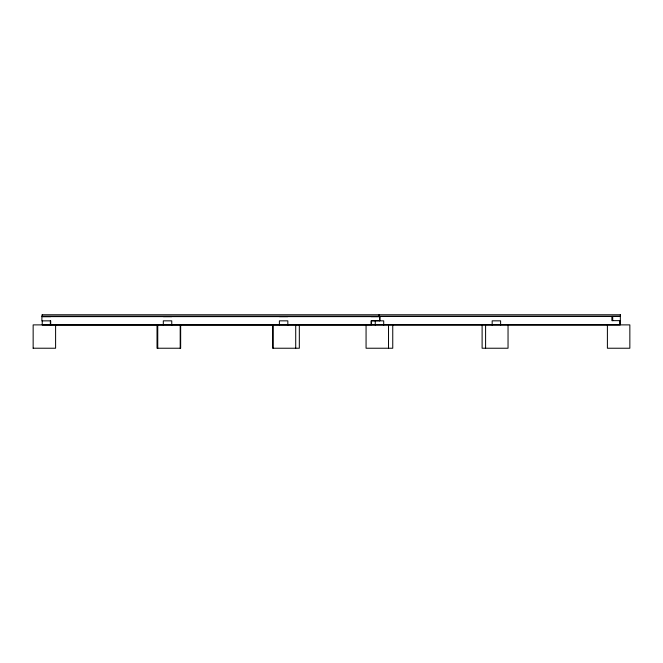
<?xml version="1.0" encoding="UTF-8"?>
<svg xmlns="http://www.w3.org/2000/svg" width="663" height="663" viewBox="0 0 663 663"><rect width="100%" height="100%" fill="white"/><g stroke="black" fill="none" stroke-linecap="round" stroke-linejoin="round"><path stroke-width="0.99" d="M42.275 316.483L380.57 316.483M42.25 316.632L50.695 316.632M163.313 316.632L171.758 316.632M279.388 316.632L287.833 316.632M371.023 316.632L380.313 316.632M620.336 320.643L611.891 320.643L611.891 316.433L620.336 316.433L620.336 324.853M157.272 324.903L33.15 324.887L33.15 348.232M273.106 324.903L157.753 324.87L157.753 348.216M388.667 324.887L485.167 324.887M33.15 348.216L55.601 348.232L55.601 324.87M619.714 320.701L619.714 324.92L371.529 324.92L371.529 320.66L379.99 320.66L379.99 316.508L612.703 316.508L612.703 320.701M607.399 324.887L607.399 348.232L629.85 348.232L629.85 324.887L485.589 324.887L485.589 348.232M508.04 324.887L508.04 348.232L482.109 348.232L482.109 324.887M500.615 325.052L500.615 320.842L492.17 320.842L492.17 325.052M392.753 324.887L392.753 348.232L366.067 348.232L366.067 324.87M388.518 348.216L388.518 324.87L273.264 324.87L273.264 348.216M383.703 325.052L383.703 320.842L371.04 320.884L371.04 325.036L42.25 325.052L42.25 320.784M379.592 320.884L379.592 316.616L41.885 316.616L41.885 320.884L50.695 320.842L50.695 325.052M379.509 314.768L379.509 316.176M379.062 314.768L379.062 316.176M375.258 320.842L375.258 325.052M299.328 324.887L299.328 348.232L272.534 348.232L272.534 324.887M295.715 324.87L295.715 348.216M287.833 325.052L287.833 320.842L279.388 320.842L279.388 325.052M180.659 324.887L180.659 348.232L157.023 348.232L157.023 324.887M180.203 324.87L180.203 348.216M171.758 325.052L171.758 320.842L163.313 320.842L163.313 325.052M50.347 320.884L50.347 325.036M42.291 314.768L42.291 316.176M620.336 314.768L42.117 314.768L42.117 316.176L620.336 316.176L620.336 314.768"/></g></svg>
